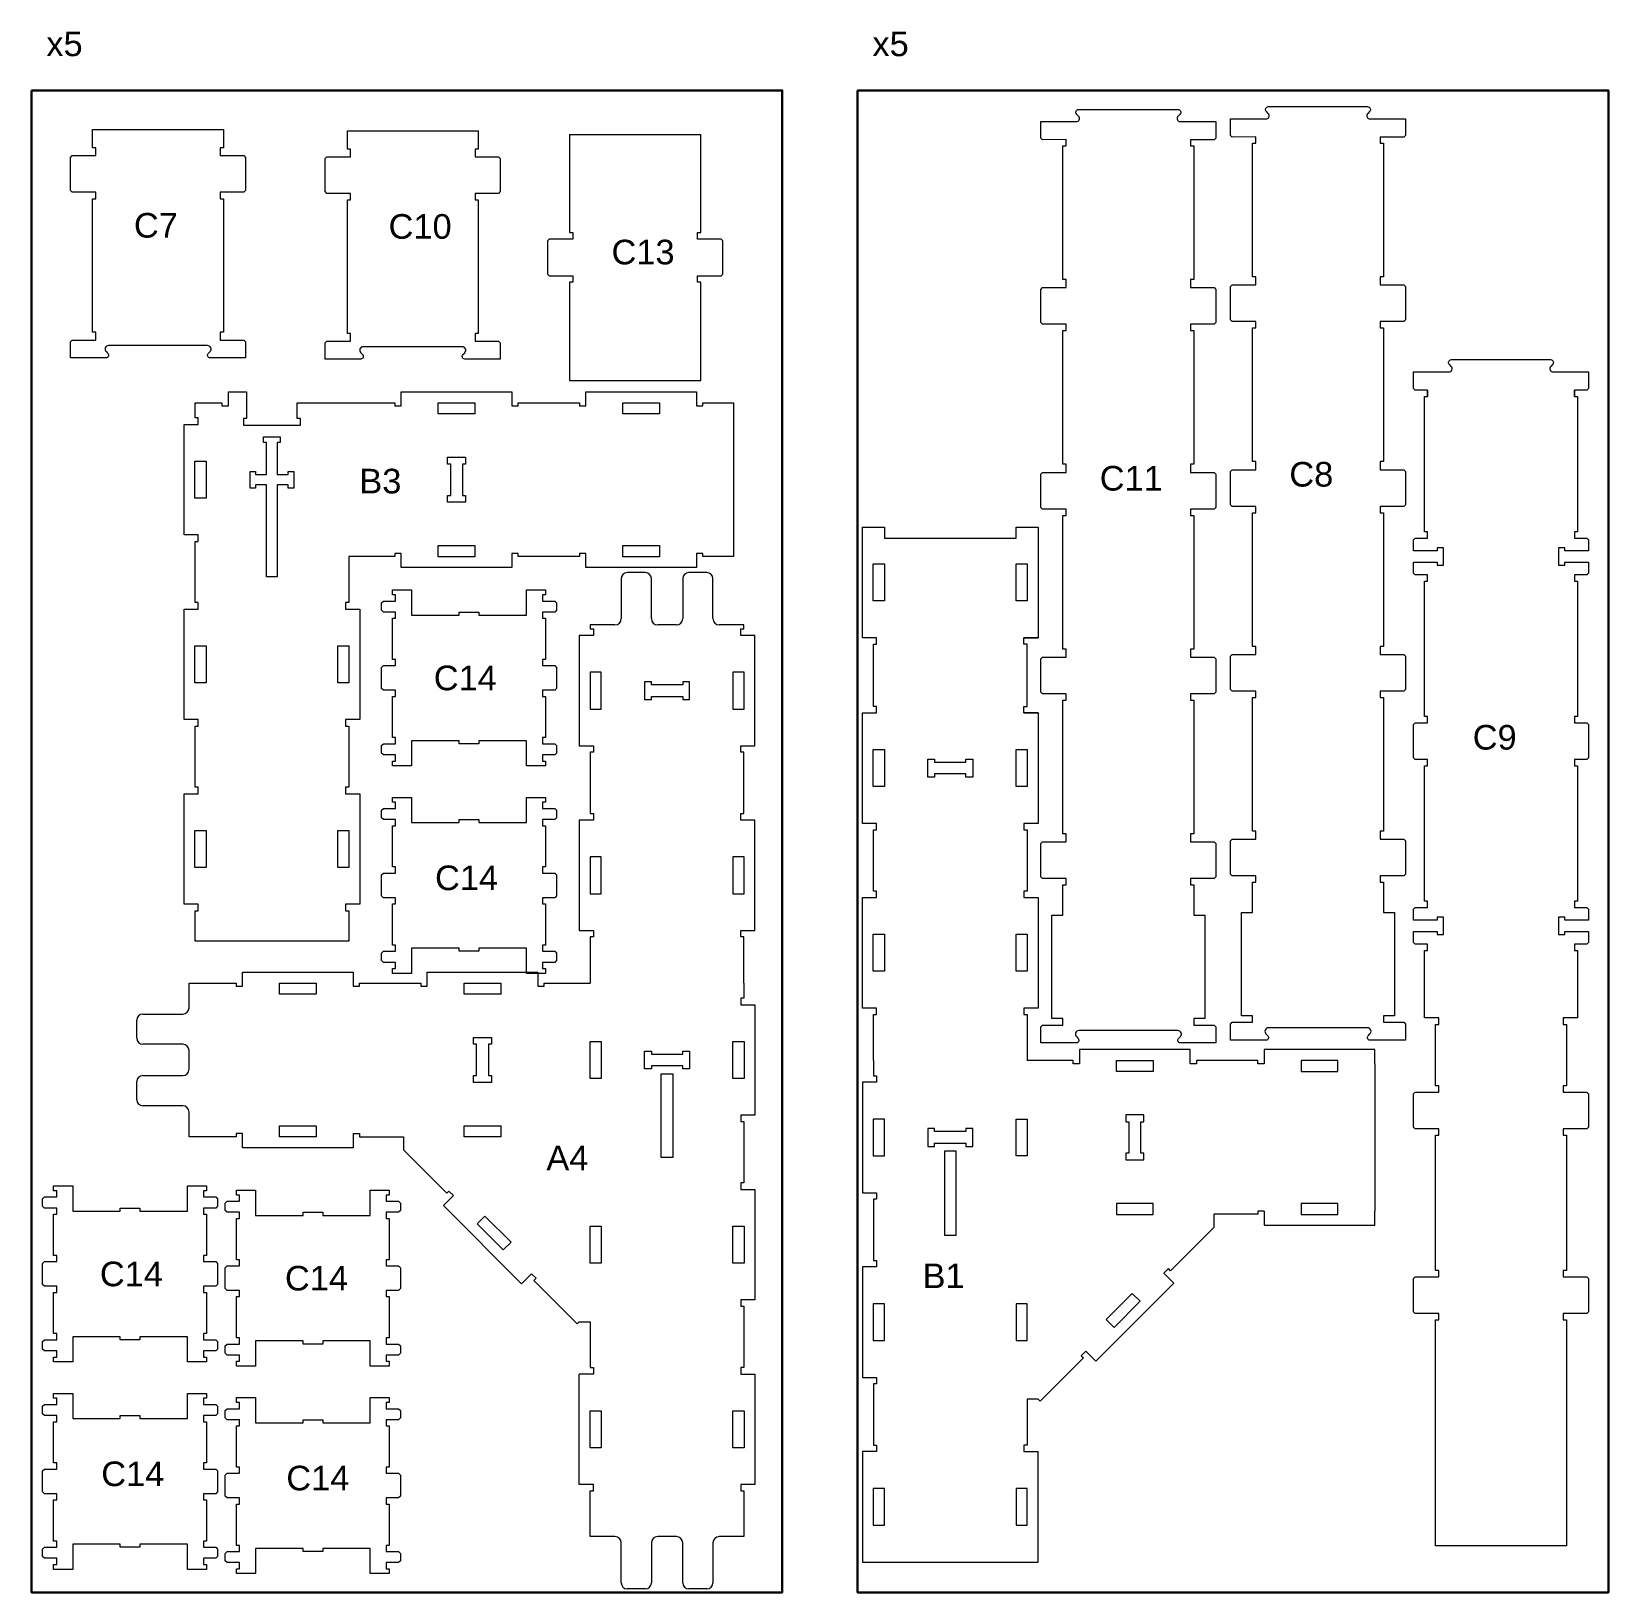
# Model space of a CAD drawing. Header units: millimetres. Extents: x 47343 to 66013, y -73719 to -63321.
# Drawn here: x 58082 to 60644, y -65857 to -63321 of the extents above; entities that cross this region are included whole.
import ezdxf

# ---------------------------------------------------------------- set-up
doc = ezdxf.new("R2010")
doc.units = ezdxf.units.MM
doc.header["$MEASUREMENT"] = 0
doc.layers.add('PLY BOARDS', color=1, linetype='CONTINUOUS', lineweight=30)
doc.layers.add('SHEETS', color=7, linetype='CONTINUOUS', lineweight=5)

msp = doc.modelspace()

# ---------------------------------------------------------------- linework, layer by layer
at = {"layer": 'PLY BOARDS'}
for points in [[(58081.7, -63417.1), (59301.7, -63417.1), (59301.7, -65857.1), (58081.7, -65857.1)], [(59424.1, -63417.1), (60644.1, -63417.1), (60644.1, -65857.1), (59424.1, -65857.1)]]:
    msp.add_lwpolyline(points, close=True, dxfattribs=at)
at = {"layer": 'SHEETS'}
for p, q in [((58181, -63480.8), (58393.5, -63480.8)), ((58594.9, -63482.6), (58807.4, -63482.6)), ((58956.1, -63488.6), (58956.1, -63648.1)), ((58956.1, -63488.6), (59169.1, -63488.6)), ((59169.1, -63648.1), (59169.1, -63488.6)), ((60070.9, -63492.4), (60032.7, -63492.9)), ((59762.7, -63496.8), (59724.6, -63497.3)), ((58956.1, -63648.1), (58961.1, -63648.1)), ((58961.1, -63648.1), (58961.1, -63658.6)), ((59164.1, -63658.6), (59164.1, -63648.1)), ((59164.1, -63648.1), (59169.1, -63648.1)), ((58923, -63658.6), (58920.1, -63661.5)), ((58920.1, -63661.5), (58920.1, -63715.3)), ((58961.1, -63658.6), (58923, -63658.6)), ((59202.3, -63658.6), (59164.1, -63658.6)), ((59205.1, -63661.5), (59202.3, -63658.6)), ((59205.1, -63715.3), (59205.1, -63661.5)), ((58920.1, -63715.3), (58923, -63718.1)), ((58923, -63718.1), (58961.1, -63718.1)), ((58961.1, -63718.1), (58961.1, -63728.6)), ((59164.1, -63728.6), (59164.1, -63718.1)), ((59164.1, -63718.1), (59202.3, -63718.1)), ((59202.3, -63718.1), (59205.1, -63715.3)), ((58961.1, -63728.6), (58956.1, -63728.6)), ((58956.1, -63728.6), (58956.1, -63888.1)), ((59169.1, -63728.6), (59164.1, -63728.6)), ((59169.1, -63888.1), (59169.1, -63728.6)), ((58956.1, -63888.1), (59169.1, -63888.1)), ((59040, -64210.1), (59040, -64275.1)), ((59079.2, -64200.3), (59049.7, -64200.3)), ((59089, -64275.1), (59089, -64210.1)), ((59140, -64210.1), (59140, -64275.1)), ((59179.2, -64200.3), (59149.7, -64200.3)), ((59189, -64275.1), (59189, -64210.1)), ((59029.7, -64285.3), (58989.7, -64285.3)), ((58989.7, -64285.3), (58989.7, -64291.8)), ((59129.7, -64285.3), (59099.2, -64285.3)), ((59239.2, -64285.3), (59199.2, -64285.3)), ((59239.2, -64291.8), (59239.2, -64285.3)), ((58994.7, -64302.3), (58971.7, -64302.3)), ((58971.7, -64302.3), (58971.7, -64481.8)), ((58989.7, -64291.8), (58994.7, -64291.8)), ((58994.7, -64291.8), (58994.7, -64302.3)), ((59234.2, -64302.3), (59234.2, -64291.8)), ((59234.2, -64291.8), (59239.2, -64291.8)), ((59257.2, -64302.3), (59234.2, -64302.3)), ((59257.2, -64481.8), (59257.2, -64302.3)), ((58989.5, -64362.1), (58989.5, -64422.1)), ((59007.5, -64362.1), (58989.5, -64362.1)), ((59007.5, -64422.1), (59007.5, -64362.1)), ((59221.5, -64362.1), (59221.5, -64422.1)), ((59239.5, -64362.1), (59221.5, -64362.1)), ((59239.5, -64422.1), (59239.5, -64362.1)), ((59078, -64377.6), (59078, -64406.6)), ((59089, -64377.6), (59078, -64377.6)), ((59089, -64382.6), (59089, -64377.6)), ((59140, -64382.6), (59089, -64382.6)), ((59151, -64377.6), (59140, -64377.6)), ((59140, -64377.6), (59140, -64382.6)), ((59151, -64406.6), (59151, -64377.6)), ((59078, -64406.6), (59089, -64406.6)), ((59089, -64406.6), (59089, -64401.6)), ((59089, -64401.6), (59140, -64401.6)), ((59140, -64401.6), (59140, -64406.6)), ((59140, -64406.6), (59151, -64406.6)), ((58989.5, -64422.1), (59007.5, -64422.1)), ((59221.5, -64422.1), (59239.5, -64422.1)), ((58971.7, -64481.8), (58994.7, -64481.8)), ((58971.7, -64481.8), (58994.7, -64481.8)), ((58971.7, -64481.8), (58994.7, -64481.8)), ((58994.7, -64492.3), (58989.7, -64492.3)), ((58989.7, -64492.3), (58989.7, -64591.8)), ((58994.7, -64481.8), (58994.7, -64492.3)), ((59234.2, -64492.3), (59234.2, -64481.8)), ((59234.2, -64481.8), (59257.2, -64481.8)), ((59234.2, -64481.8), (59257.2, -64481.8)), ((59234.2, -64481.8), (59257.2, -64481.8)), ((59239.2, -64492.3), (59234.2, -64492.3)), ((59239.2, -64591.8), (59239.2, -64492.3)), ((58989.7, -64591.8), (58994.7, -64591.8)), ((58994.7, -64591.8), (58994.7, -64602.3)), ((59234.2, -64602.3), (59234.2, -64591.8)), ((59234.2, -64591.8), (59239.2, -64591.8)), ((58994.7, -64602.3), (58971.7, -64602.3)), ((58971.7, -64602.3), (58971.7, -64781.8)), ((59257.2, -64602.3), (59234.2, -64602.3)), ((59257.2, -64781.8), (59257.2, -64602.3)), ((58989.5, -64662.1), (58989.5, -64722.1)), ((59007.5, -64662.1), (58989.5, -64662.1)), ((59007.5, -64722.1), (59007.5, -64662.1)), ((59221.5, -64662.1), (59221.5, -64722.1)), ((59239.5, -64662.1), (59221.5, -64662.1)), ((59239.5, -64722.1), (59239.5, -64662.1)), ((58989.5, -64722.1), (59007.5, -64722.1)), ((59221.5, -64722.1), (59239.5, -64722.1)), ((58971.7, -64781.8), (58994.7, -64781.8)), ((58994.7, -64792.3), (58989.7, -64792.3)), ((58989.7, -64792.3), (58989.7, -64867.3)), ((58994.7, -64781.8), (58994.7, -64792.3)), ((59234.2, -64792.3), (59234.2, -64781.8)), ((59234.2, -64781.8), (59257.2, -64781.8)), ((59239.2, -64792.3), (59234.2, -64792.3)), ((59239.2, -64867.3), (59239.2, -64792.3)), ((58424.7, -64872.3), (58424.7, -64849.3)), ((58424.7, -64849.3), (58604.2, -64849.3)), ((58604.2, -64849.3), (58604.2, -64872.3)), ((58724.7, -64872.3), (58724.7, -64849.3)), ((58724.7, -64849.3), (58904.2, -64849.3)), ((58904.2, -64849.3), (58904.2, -64872.3)), ((58337.7, -64907.3), (58337.7, -64867.3)), ((58337.7, -64867.3), (58414.2, -64867.3)), ((58414.2, -64867.3), (58414.2, -64872.3)), ((58414.2, -64872.3), (58424.7, -64872.3)), ((58484.5, -64885.1), (58484.5, -64867.1)), ((58484.5, -64867.1), (58544.5, -64867.1)), ((58544.5, -64867.1), (58544.5, -64885.1)), ((58604.2, -64872.3), (58614.7, -64872.3)), ((58614.7, -64872.3), (58614.7, -64867.3)), ((58614.7, -64867.3), (58714.2, -64867.3)), ((58714.2, -64867.3), (58714.2, -64872.3)), ((58714.2, -64872.3), (58724.7, -64872.3)), ((58784.5, -64885.1), (58784.5, -64867.1)), ((58784.5, -64867.1), (58844.5, -64867.1)), ((58844.5, -64867.1), (58844.5, -64885.1)), ((58904.2, -64872.3), (58914.7, -64872.3)), ((58914.7, -64872.3), (58914.7, -64867.3)), ((58914.7, -64867.3), (58989.7, -64867.3)), ((59239.2, -64867.3), (59239.2, -64891.8)), ((58544.5, -64885.1), (58484.5, -64885.1)), ((58844.5, -64885.1), (58784.5, -64885.1)), ((59239.2, -64891.8), (59234.2, -64891.8)), ((59234.2, -64891.8), (59234.2, -64902.3)), ((59234.2, -64902.3), (59257.2, -64902.3)), ((59257.2, -64902.3), (59257.2, -65081.8)), ((58252.7, -64956.8), (58252.7, -64927.3)), ((58262.5, -64917.6), (58327.5, -64917.6)), ((58327.5, -64966.6), (58262.5, -64966.6)), ((58337.7, -65007.3), (58337.7, -64976.8)), ((58800, -64966.6), (58800, -64955.6)), ((58800, -64955.6), (58829, -64955.6)), ((58805, -64966.6), (58800, -64966.6)), ((58805, -65017.6), (58805, -64966.6)), ((58829, -64966.6), (58824, -64966.6)), ((58824, -64966.6), (58824, -65017.6)), ((58829, -64955.6), (58829, -64966.6)), ((58989.5, -65022.1), (58989.5, -64962.1)), ((58989.5, -64962.1), (59007.5, -64962.1)), ((59007.5, -64962.1), (59007.5, -65022.1)), ((59078, -65006.6), (59078, -64977.6)), ((59078, -64977.6), (59089, -64977.6)), ((59089, -64977.6), (59089, -64982.6)), ((59140, -64982.6), (59140, -64977.6)), ((59140, -64977.6), (59151, -64977.6)), ((59151, -64977.6), (59151, -65006.6)), ((59221.5, -65022.1), (59221.5, -64962.1)), ((59221.5, -64962.1), (59239.5, -64962.1)), ((59239.5, -64962.1), (59239.5, -65022.1)), ((59089, -65006.6), (59078, -65006.6)), ((59089, -64982.6), (59140, -64982.6)), ((59140, -65001.6), (59089, -65001.6)), ((59089, -65001.6), (59089, -65006.6)), ((59140, -65006.6), (59140, -65001.6)), ((59151, -65006.6), (59140, -65006.6)), ((60264.2, -64998.2), (60264.2, -65237.7)), ((58252.7, -65056.8), (58252.7, -65027.3)), ((58262.5, -65017.6), (58327.5, -65017.6)), ((58800, -65028.6), (58800, -65017.6)), ((58800, -65017.6), (58805, -65017.6)), ((58829, -65028.6), (58800, -65028.6)), ((58824, -65017.6), (58829, -65017.6)), ((58829, -65017.6), (58829, -65028.6)), ((59007.5, -65022.1), (58989.5, -65022.1)), ((59105, -65150.6), (59105, -65014.6)), ((59105, -65014.6), (59124, -65014.6)), ((59124, -65014.6), (59124, -65150.6)), ((59239.5, -65022.1), (59221.5, -65022.1)), ((58327.5, -65066.6), (58262.5, -65066.6)), ((58337.7, -65116.8), (58337.7, -65076.8)), ((59257.2, -65081.8), (59234.2, -65081.8)), ((59234.2, -65081.8), (59234.2, -65092.3)), ((58484.5, -65117.1), (58484.5, -65099.1)), ((58484.5, -65099.1), (58544.5, -65099.1)), ((58544.5, -65099.1), (58544.5, -65117.1)), ((58784.5, -65117.1), (58784.5, -65099.1)), ((58784.5, -65099.1), (58844.5, -65099.1)), ((58844.5, -65099.1), (58844.5, -65117.1)), ((59234.2, -65092.3), (59239.2, -65092.3)), ((59239.2, -65092.3), (59239.2, -65191.8)), ((58414.2, -65116.8), (58337.7, -65116.8)), ((58424.7, -65111.8), (58414.2, -65111.8)), ((58414.2, -65111.8), (58414.2, -65116.8)), ((58424.7, -65134.8), (58424.7, -65111.8)), ((58544.5, -65117.1), (58484.5, -65117.1)), ((58604.2, -65111.8), (58614.7, -65111.8)), ((58604.2, -65111.8), (58604.2, -65134.8)), ((58614.7, -65111.8), (58614.7, -65116.8)), ((58614.7, -65116.8), (58686, -65116.8)), ((58686, -65116.8), (58686, -65138.1)), ((58844.5, -65117.1), (58784.5, -65117.1)), ((58604.2, -65134.8), (58424.7, -65134.8)), ((58686, -65138.1), (58756.3, -65208.5)), ((58686, -65138.1), (58756.3, -65208.5)), ((59124, -65150.6), (59105, -65150.6)), ((58756.3, -65208.5), (58759.9, -65205)), ((58756.3, -65208.5), (58759.9, -65205)), ((58759.9, -65205), (58767.3, -65212.4)), ((58759.9, -65205), (58767.3, -65212.4)), ((59239.2, -65191.8), (59234.2, -65191.8)), ((59234.2, -65191.8), (59234.2, -65202.3)), ((59234.2, -65202.3), (59257.2, -65202.3)), ((59257.2, -65202.3), (59257.2, -65381.8)), ((58767.3, -65212.4), (58751, -65228.6)), ((58767.3, -65212.4), (58751, -65228.6)), ((58751, -65228.6), (58877.9, -65355.6)), ((58751, -65228.6), (58877.9, -65355.6)), ((58805.8, -65258.3), (58818.5, -65245.6)), ((58848.2, -65300.8), (58805.8, -65258.3)), ((58818.5, -65245.6), (58861, -65288)), ((58989.5, -65322.1), (58989.5, -65262.1)), ((58989.5, -65262.1), (59007.5, -65262.1)), ((59007.5, -65262.1), (59007.5, -65322.1)), ((59221.5, -65322.1), (59221.5, -65262.1)), ((59221.5, -65262.1), (59239.5, -65262.1)), ((59239.5, -65262.1), (59239.5, -65322.1)), ((60003, -65242.7), (60003, -65264)), ((60074.3, -65242.7), (60003, -65242.7)), ((60084.8, -65237.7), (60074.3, -65237.7)), ((60074.3, -65237.7), (60074.3, -65242.7)), ((60084.8, -65237.7), (60084.8, -65260.7)), ((60084.8, -65260.7), (60264.2, -65260.7)), ((58861, -65288), (58848.2, -65300.8)), ((58877.9, -65355.6), (58894.2, -65339.3)), ((58877.9, -65355.6), (58894.2, -65339.3)), ((58894.2, -65339.3), (58901.6, -65346.7)), ((58894.2, -65339.3), (58901.6, -65346.7)), ((59007.5, -65322.1), (58989.5, -65322.1)), ((59239.5, -65322.1), (59221.5, -65322.1)), ((58901.6, -65346.7), (58898.1, -65350.3)), ((58901.6, -65346.7), (58898.1, -65350.3)), ((58898.1, -65350.3), (58968.5, -65420.6)), ((58898.1, -65350.3), (58968.5, -65420.6)), ((59257.2, -65381.8), (59234.2, -65381.8)), ((59234.2, -65381.8), (59234.2, -65392.3)), ((59234.2, -65392.3), (59239.2, -65392.3)), ((59239.2, -65392.3), (59239.2, -65491.8)), ((58968.5, -65420.6), (58971.7, -65417.3)), ((58971.7, -65417.3), (58989.7, -65417.3)), ((58989.7, -65417.3), (58989.7, -65491.8)), ((58989.7, -65491.8), (58994.7, -65491.8)), ((58994.7, -65491.8), (58994.7, -65502.3)), ((59239.2, -65491.8), (59234.2, -65491.8)), ((59234.2, -65491.8), (59234.2, -65502.3)), ((58971.7, -65681.8), (58971.7, -65502.3)), ((58994.7, -65502.3), (58971.7, -65502.3)), ((59234.2, -65502.3), (59257.2, -65502.3)), ((59234.2, -65502.3), (59257.2, -65502.3)), ((59234.2, -65502.3), (59257.2, -65502.3)), ((59257.2, -65502.3), (59257.2, -65681.8)), ((59699.3, -65543.2), (59699.3, -65617.7)), ((59717.3, -65543.2), (59699.3, -65543.2)), ((58989.5, -65622.1), (58989.5, -65562.1)), ((58989.5, -65562.1), (59007.5, -65562.1)), ((58989.5, -65622.1), (58989.5, -65562.1)), ((58989.5, -65562.1), (59007.5, -65562.1)), ((59007.5, -65562.1), (59007.5, -65622.1)), ((59007.5, -65562.1), (59007.5, -65622.1)), ((59221.5, -65622.1), (59221.5, -65562.1)), ((59221.5, -65562.1), (59239.5, -65562.1)), ((59221.5, -65622.1), (59221.5, -65562.1)), ((59221.5, -65562.1), (59239.5, -65562.1)), ((59239.5, -65562.1), (59239.5, -65622.1)), ((59239.5, -65562.1), (59239.5, -65622.1)), ((59699.3, -65617.7), (59694.3, -65617.7)), ((59694.3, -65617.7), (59694.3, -65628.2)), ((59007.5, -65622.1), (58989.5, -65622.1)), ((59007.5, -65622.1), (58989.5, -65622.1)), ((59239.5, -65622.1), (59221.5, -65622.1)), ((59239.5, -65622.1), (59221.5, -65622.1)), ((59694.3, -65628.2), (59717.3, -65628.2)), ((58994.7, -65681.8), (58971.7, -65681.8)), ((58989.7, -65766.3), (58989.7, -65692.3)), ((58989.7, -65692.3), (58994.7, -65692.3)), ((58994.7, -65692.3), (58994.7, -65681.8)), ((59257.2, -65681.8), (59234.2, -65681.8)), ((59234.2, -65681.8), (59234.2, -65692.3)), ((59234.2, -65692.3), (59239.2, -65692.3)), ((59239.2, -65692.3), (59239.2, -65766.3)), ((59029.7, -65766.3), (58989.7, -65766.3)), ((59129.7, -65766.3), (59099.2, -65766.3)), ((59239.2, -65766.3), (59199.2, -65766.3)), ((59040, -65841.6), (59040, -65776.6)), ((59089, -65776.6), (59089, -65841.6)), ((59140, -65841.6), (59140, -65776.6)), ((59189, -65776.6), (59189, -65841.6)), ((59454.8, -65807.7), (59694.3, -65807.7)), ((59079.2, -65851.3), (59049.7, -65851.3)), ((59179.2, -65851.3), (59149.7, -65851.3))]:
    msp.add_line(p, q, dxfattribs=at)
for points in [[(60032.7, -63492.9), (60029.9, -63490.1), (60029.9, -63463.4), (60087.5, -63463.4, 0.668179), (60091.3, -63454.5), (60088.3, -63451.5, -0.668179), (60091.7, -63443.4), (60252.5, -63443.4, -0.668179), (60255.9, -63451.5), (60253, -63454.5, 0.668179), (60256.7, -63463.4), (60314.4, -63463.4), (60314.4, -63490.1), (60311.5, -63492.9), (60273.4, -63492.9)], [(59724.6, -63497.3), (59721.7, -63494.5), (59721.7, -63467.8), (59779.4, -63467.8, 0.668179), (59783.1, -63458.9), (59780.2, -63455.9, -0.668179), (59783.5, -63447.8), (59944.4, -63447.8, -0.668179), (59947.8, -63455.9), (59944.8, -63458.9, 0.668179), (59948.5, -63467.8), (60006.2, -63467.8), (60006.2, -63494.5), (60003.4, -63497.3), (59965.2, -63497.3)], [(58388.5, -63822.5), (58426.7, -63822.5), (58429.5, -63825.4), (58429.5, -63851.5), (58371.9, -63851.5, -0.668179), (58368.9, -63844.3), (58371.8, -63841.3, 0.668179), (58367.7, -63831.5), (58206.9, -63831.5, 0.668179), (58202.8, -63841.3), (58205.7, -63844.3, -0.668179), (58202.7, -63851.5), (58145, -63851.5), (58145, -63825.4), (58147.9, -63822.5), (58186, -63822.5)], [(58802.4, -63824.4), (58840.6, -63824.4), (58843.4, -63827.2), (58843.4, -63853.4), (58785.7, -63853.4, -0.668179), (58782.7, -63846.1), (58785.6, -63843.2, 0.668179), (58781.6, -63833.4), (58620.7, -63833.4, 0.668179), (58616.7, -63843.2), (58619.6, -63846.1, -0.668179), (58616.6, -63853.4), (58558.9, -63853.4), (58558.9, -63827.2), (58561.8, -63824.4), (58599.9, -63824.4)], [(59965.2, -64637.3), (59965.2, -64637.8), (60003.4, -64637.8), (60006.2, -64640.7), (60006.2, -64694.5), (60003.4, -64697.3), (59965.2, -64697.3), (59965.2, -64707.8), (59970.2, -64707.8), (59970.2, -64756.8), (59988.2, -64756.8), (59988.2, -64924.8), (59970.2, -64924.8), (59970.2, -64935.3), (60003.4, -64935.3), (60006.2, -64938.2), (60006.2, -64964.3), (59948.5, -64964.3, -0.668179), (59945.5, -64957.1), (59948.5, -64954.1, 0.668179), (59944.4, -64944.3), (59783.5, -64944.3, 0.668179), (59779.5, -64954.1), (59782.4, -64957.1, -0.668179), (59779.4, -64964.3), (59721.7, -64964.3), (59721.7, -64938.2), (59724.6, -64935.3), (59757.7, -64935.3), (59757.7, -64924.8), (59739.7, -64924.8), (59739.7, -64756.8), (59757.7, -64756.8), (59757.7, -64707.8), (59762.7, -64707.8), (59762.7, -64697.3), (59724.6, -64697.3), (59721.7, -64694.5), (59721.7, -64640.7), (59724.6, -64637.8), (59762.7, -64637.8), (59762.7, -64637.3)], [(60273.4, -64632.9), (60273.4, -64633.4), (60311.5, -64633.4), (60314.4, -64636.3), (60314.4, -64690.1), (60311.5, -64692.9), (60273.4, -64692.9), (60273.4, -64703.4), (60278.4, -64703.4), (60278.4, -64752.4), (60296.4, -64752.4), (60296.4, -64920.4), (60278.4, -64920.4), (60278.4, -64930.9), (60311.5, -64930.9), (60314.4, -64933.8), (60314.4, -64959.9), (60256.7, -64959.9, -0.668179), (60253.7, -64952.7), (60256.6, -64949.7, 0.668179), (60252.5, -64939.9), (60091.7, -64939.9, 0.668179), (60087.6, -64949.7), (60090.6, -64952.7, -0.668179), (60087.5, -64959.9), (60029.9, -64959.9), (60029.9, -64933.8), (60032.7, -64930.9), (60065.9, -64930.9), (60065.9, -64920.4), (60047.9, -64920.4), (60047.9, -64752.4), (60065.9, -64752.4), (60065.9, -64703.4), (60070.9, -64703.4), (60070.9, -64692.9), (60032.7, -64692.9), (60029.9, -64690.1), (60029.9, -64636.3), (60032.7, -64633.4), (60070.9, -64633.4), (60070.9, -64632.9)]]:
    msp.add_lwpolyline(points, format="xyb", dxfattribs=at)
for points in [[(58186, -63523), (58186, -63510.5), (58181, -63510.5), (58181, -63480.8)], [(58393.5, -63480.8), (58393.5, -63510.5), (58388.5, -63510.5), (58388.5, -63523)], [(58599.9, -63524.9), (58599.9, -63512.3), (58594.9, -63512.3), (58594.9, -63482.6)], [(58807.4, -63482.6), (58807.4, -63512.3), (58802.4, -63512.3), (58802.4, -63524.9)], [(60070.9, -63732.4), (60070.9, -63719.9), (60065.9, -63719.9), (60065.9, -63502.9), (60070.9, -63502.9), (60070.9, -63492.4)], [(60273.4, -63492.4), (60273.4, -63502.9), (60278.4, -63502.9), (60278.4, -63719.9), (60273.4, -63719.9), (60273.4, -63732.4)], [(59762.7, -63736.8), (59762.7, -63724.3), (59757.7, -63724.3), (59757.7, -63507.3), (59762.7, -63507.3), (59762.7, -63496.8)], [(59965.2, -63496.8), (59965.2, -63507.3), (59970.2, -63507.3), (59970.2, -63724.3), (59965.2, -63724.3), (59965.2, -63736.8)], [(58186, -63582.5), (58147.9, -63582.5), (58145, -63579.7), (58145, -63525.9), (58147.9, -63523), (58186, -63523)], [(58388.5, -63523), (58426.7, -63523), (58429.5, -63525.9), (58429.5, -63579.7), (58426.7, -63582.5), (58388.5, -63582.5)], [(58599.9, -63584.4), (58561.8, -63584.4), (58558.9, -63581.5), (58558.9, -63527.7), (58561.8, -63524.9), (58599.9, -63524.9)], [(58802.4, -63524.9), (58840.6, -63524.9), (58843.4, -63527.7), (58843.4, -63581.5), (58840.6, -63584.4), (58802.4, -63584.4)], [(58186, -63822.5), (58186, -63810), (58181, -63810), (58181, -63593), (58186, -63593), (58186, -63582.5)], [(58388.5, -63582.5), (58388.5, -63593), (58393.5, -63593), (58393.5, -63810), (58388.5, -63810), (58388.5, -63822.5)], [(58599.9, -63824.4), (58599.9, -63811.8), (58594.9, -63811.8), (58594.9, -63594.9), (58599.9, -63594.9), (58599.9, -63584.4)], [(58802.4, -63584.4), (58802.4, -63594.9), (58807.4, -63594.9), (58807.4, -63811.8), (58802.4, -63811.8), (58802.4, -63824.4)], [(59762.7, -63796.8), (59724.6, -63796.8), (59721.7, -63794), (59721.7, -63740.2), (59724.6, -63737.3), (59762.7, -63737.3), (59762.7, -63736.8)], [(59965.2, -63736.8), (59965.2, -63737.3), (60003.4, -63737.3), (60006.2, -63740.2), (60006.2, -63794), (60003.4, -63796.8), (59965.2, -63796.8)], [(60070.9, -63792.4), (60032.7, -63792.4), (60029.9, -63789.6), (60029.9, -63735.8), (60032.7, -63732.9), (60070.9, -63732.9), (60070.9, -63732.4)], [(60273.4, -63732.4), (60273.4, -63732.9), (60311.5, -63732.9), (60314.4, -63735.8), (60314.4, -63789.6), (60311.5, -63792.4), (60273.4, -63792.4)], [(59762.7, -64037.8), (59762.7, -64024.3), (59757.7, -64024.3), (59757.7, -63807.3), (59762.7, -63807.3), (59762.7, -63796.8)], [(59965.2, -63796.8), (59965.2, -63807.3), (59970.2, -63807.3), (59970.2, -64024.3), (59965.2, -64024.3), (59965.2, -64037.8)], [(60070.9, -64033.4), (60070.9, -64019.9), (60065.9, -64019.9), (60065.9, -63802.9), (60070.9, -63802.9), (60070.9, -63792.4)], [(60273.4, -63792.4), (60273.4, -63802.9), (60278.4, -63802.9), (60278.4, -64019.9), (60273.4, -64019.9), (60273.4, -64033.4)], [(59762.7, -64097.3), (59724.6, -64097.3), (59721.7, -64094.5), (59721.7, -64040.7), (59724.6, -64037.8), (59762.7, -64037.8)], [(59965.2, -64037.8), (60003.4, -64037.8), (60006.2, -64040.7), (60006.2, -64094.5), (60003.4, -64097.3), (59965.2, -64097.3)], [(60070.9, -64092.9), (60032.7, -64092.9), (60029.9, -64090.1), (60029.9, -64036.3), (60032.7, -64033.4), (60070.9, -64033.4)], [(60273.4, -64033.4), (60311.5, -64033.4), (60314.4, -64036.3), (60314.4, -64090.1), (60311.5, -64092.9), (60273.4, -64092.9)], [(59762.7, -64337.3), (59762.7, -64324.8), (59757.7, -64324.8), (59757.7, -64107.8), (59762.7, -64107.8), (59762.7, -64097.3)], [(59965.2, -64097.3), (59965.2, -64107.8), (59970.2, -64107.8), (59970.2, -64324.8), (59965.2, -64324.8), (59965.2, -64337.3)], [(60070.9, -64332.9), (60070.9, -64320.4), (60065.9, -64320.4), (60065.9, -64103.4), (60070.9, -64103.4), (60070.9, -64092.9)], [(60273.4, -64092.9), (60273.4, -64103.4), (60278.4, -64103.4), (60278.4, -64320.4), (60273.4, -64320.4), (60273.4, -64332.9)], [(59454.8, -64306.1), (59431.8, -64306.1), (59431.8, -64126.6)], [(59431.8, -64126.6), (59467.5, -64126.6), (59467.5, -64144.6)], [(59681.5, -64144.6), (59681.5, -64126.6), (59717.3, -64126.6), (59717.3, -64306.1), (59694.3, -64306.1)], [(59467.5, -64144.6), (59681.5, -64144.6)], [(59431.8, -64428.2), (59454.8, -64428.2), (59454.8, -64417.7), (59449.8, -64417.7), (59449.8, -64316.6), (59454.8, -64316.6), (59454.8, -64306.1), (59431.8, -64306.1)], [(59717.3, -64428.2), (59694.3, -64428.2), (59694.3, -64417.7), (59699.3, -64417.7), (59699.3, -64316.6), (59694.3, -64316.6), (59694.3, -64306.1), (59717.3, -64306.1)], [(59762.7, -64397.3), (59724.6, -64397.3), (59721.7, -64394.5), (59721.7, -64340.7), (59724.6, -64337.8), (59762.7, -64337.8), (59762.7, -64337.3)], [(59965.2, -64337.3), (59965.2, -64337.8), (60003.4, -64337.8), (60006.2, -64340.7), (60006.2, -64394.5), (60003.4, -64397.3), (59965.2, -64397.3)], [(60070.9, -64392.9), (60032.7, -64392.9), (60029.9, -64390.1), (60029.9, -64336.3), (60032.7, -64333.4), (60070.9, -64333.4), (60070.9, -64332.9)], [(60273.4, -64332.9), (60273.4, -64333.4), (60311.5, -64333.4), (60314.4, -64336.3), (60314.4, -64390.1), (60311.5, -64392.9), (60273.4, -64392.9)], [(59762.7, -64637.3), (59762.7, -64624.8), (59757.7, -64624.8), (59757.7, -64407.8), (59762.7, -64407.8), (59762.7, -64397.3)], [(59965.2, -64397.3), (59965.2, -64407.8), (59970.2, -64407.8), (59970.2, -64624.8), (59965.2, -64624.8), (59965.2, -64637.3)], [(60070.9, -64632.9), (60070.9, -64620.4), (60065.9, -64620.4), (60065.9, -64403.4), (60070.9, -64403.4), (60070.9, -64392.9)], [(60273.4, -64392.9), (60273.4, -64403.4), (60278.4, -64403.4), (60278.4, -64620.4), (60273.4, -64620.4), (60273.4, -64632.9)], [(59454.8, -64607.7), (59431.8, -64607.7), (59431.8, -64428.2), (59454.8, -64428.2)], [(59694.3, -64428.2), (59717.3, -64428.2), (59717.3, -64607.7), (59694.3, -64607.7)], [(59449.8, -64993.2), (59449.8, -64918.2), (59454.8, -64918.2), (59454.8, -64907.7), (59431.8, -64907.7), (59431.8, -64728.2), (59454.8, -64728.2), (59454.8, -64717.7), (59449.8, -64717.7), (59449.8, -64618.2), (59454.8, -64618.2), (59454.8, -64607.7), (59431.8, -64607.7)], [(59717.3, -64607.7), (59694.3, -64607.7), (59694.3, -64618.2), (59699.3, -64618.2), (59699.3, -64717.7), (59694.3, -64717.7), (59694.3, -64728.2), (59717.3, -64728.2), (59717.3, -64907.7), (59694.3, -64907.7), (59694.3, -64918.2), (59699.3, -64918.2), (59699.3, -64993.2)], [(60264.2, -64998.2), (60264.2, -64975.2), (60084.8, -64975.2), (60084.8, -64998.2), (60074.3, -64998.2), (60074.3, -64993.2), (59974.8, -64993.2), (59974.8, -64998.2), (59964.3, -64998.2), (59964.3, -64975.2), (59784.8, -64975.2), (59784.8, -64998.2), (59774.3, -64998.2), (59774.3, -64993.2), (59699.3, -64993.2)], [(59449.8, -64993.2), (59449.8, -65017.7), (59454.8, -65017.7), (59454.8, -65028.2), (59431.8, -65028.2), (59431.8, -65207.7), (59454.8, -65207.7), (59454.8, -65218.2), (59449.8, -65218.2), (59449.8, -65317.7), (59454.8, -65317.7), (59454.8, -65328.2), (59431.8, -65328.2), (59431.8, -65507.7), (59454.8, -65507.7), (59454.8, -65518.2), (59449.8, -65518.2), (59449.8, -65617.7), (59454.8, -65617.7), (59454.8, -65628.2), (59431.8, -65628.2)], [(60084.8, -65260.7), (60264.2, -65260.7), (60264.2, -65237.7)], [(60003, -65264), (59932.7, -65334.4), (59929.1, -65330.8), (59921.7, -65338.2), (59938, -65354.5), (59811.1, -65481.4), (59794.8, -65465.2), (59787.4, -65472.6), (59790.9, -65476.1), (59720.5, -65546.5), (59717.3, -65543.2)], [(59717.3, -65543.2), (59717.3, -65543.2)], [(59454.8, -65628.2), (59431.8, -65628.2)], [(59454.8, -65628.2), (59431.8, -65628.2), (59431.8, -65807.7), (59454.8, -65807.7)], [(59694.3, -65807.7), (59717.3, -65807.7), (59717.3, -65628.2)]]:
    msp.add_lwpolyline(points, dxfattribs=at)
msp.add_lwpolyline([(60588.7, -63914.4), (60588.7, -63914.4), (60588.7, -63903.9), (60588.7, -63903.9), (60588.7, -63914.4), (60593.7, -63914.4), (60593.7, -64133.9), (60588.7, -64133.9), (60588.7, -64144.4), (60608.8, -64144.4), (60611.7, -64147.3), (60611.7, -64164.9), (60573.2, -64164.9), (60573.2, -64159.9), (60562.7, -64159.9), (60562.7, -64188.4), (60573.2, -64188.4), (60573.2, -64183.4), (60611.7, -64183.4), (60611.7, -64201.1), (60608.8, -64203.9), (60588.7, -64203.9), (60588.7, -64214.4), (60593.7, -64214.4), (60593.7, -64433.9), (60588.7, -64433.9), (60588.7, -64444.4), (60608.8, -64444.4), (60611.7, -64447.3), (60611.7, -64501.1), (60608.8, -64503.9), (60588.7, -64503.9), (60588.7, -64514.4), (60593.7, -64514.4), (60593.7, -64733.9), (60588.7, -64733.9), (60588.7, -64744.4), (60608.8, -64744.4), (60611.7, -64747.3), (60611.7, -64764.9), (60573.2, -64764.9), (60573.2, -64759.9), (60562.7, -64759.9), (60562.7, -64788.4), (60573.2, -64788.4), (60573.2, -64783.4), (60611.7, -64783.4), (60611.7, -64801.1), (60608.8, -64803.9), (60588.7, -64803.9), (60588.7, -64814.4), (60593.7, -64814.4), (60593.7, -64923.9), (60570.7, -64923.9), (60570.7, -64934.4), (60575.7, -64934.4), (60575.7, -65033.9), (60570.7, -65033.9), (60570.7, -65044.4), (60608.8, -65044.4), (60611.7, -65047.3), (60611.7, -65101.1), (60608.8, -65103.9), (60570.7, -65103.9), (60570.7, -65114.4), (60575.7, -65114.4), (60575.7, -65333.9), (60570.7, -65333.9), (60570.7, -65344.4), (60608.8, -65344.4), (60611.7, -65347.3), (60611.7, -65401.1), (60608.8, -65403.9), (60570.7, -65403.9), (60570.7, -65414.4), (60575.7, -65414.4), (60575.7, -65781.4), (60363.2, -65781.4), (60363.2, -65414.4), (60368.2, -65414.4), (60368.2, -65403.9), (60330, -65403.9), (60327.2, -65401.1), (60327.2, -65347.3), (60330, -65344.4), (60368.2, -65344.4), (60368.2, -65333.9), (60363.2, -65333.9), (60363.2, -65114.4), (60368.2, -65114.4), (60368.2, -65103.9), (60330, -65103.9), (60327.2, -65101.1), (60327.2, -65047.3), (60330, -65044.4), (60368.2, -65044.4), (60368.2, -65033.9), (60363.2, -65033.9), (60363.2, -64934.4), (60368.2, -64934.4), (60368.2, -64923.9), (60345.2, -64923.9), (60345.2, -64814.4), (60350.2, -64814.4), (60350.2, -64803.9), (60330, -64803.9), (60327.2, -64801.1), (60327.2, -64783.4), (60365.7, -64783.4), (60365.7, -64788.4), (60376.2, -64788.4), (60376.2, -64759.9), (60365.7, -64759.9), (60365.7, -64764.9), (60327.2, -64764.9), (60327.2, -64747.3), (60330, -64744.4), (60350.2, -64744.4), (60350.2, -64733.9), (60345.2, -64733.9), (60345.2, -64514.4), (60350.2, -64514.4), (60350.2, -64503.9), (60330, -64503.9), (60327.2, -64501.1), (60327.2, -64447.3), (60330, -64444.4), (60350.2, -64444.4), (60350.2, -64433.9), (60345.2, -64433.9), (60345.2, -64214.4), (60350.2, -64214.4), (60350.2, -64203.9), (60330, -64203.9), (60327.2, -64201.1), (60327.2, -64183.4), (60365.7, -64183.4), (60365.7, -64188.4), (60376.2, -64188.4), (60376.2, -64159.9), (60365.7, -64159.9), (60365.7, -64164.9), (60327.2, -64164.9), (60327.2, -64147.3), (60330, -64144.4), (60350.2, -64144.4), (60350.2, -64133.9), (60345.2, -64133.9), (60345.2, -63914.4), (60350.2, -63914.4), (60350.2, -63903.9), (60350.2, -63903.9), (60350.2, -63914.4), (60350.2, -63914.4), (60350.2, -63903.9), (60330, -63903.9), (60327.2, -63901.1), (60327.2, -63874.4), (60384.9, -63874.4, 0.668179), (60388.6, -63865.5), (60385.6, -63862.5, -0.668179), (60389, -63854.4), (60549.9, -63854.4, -0.668179), (60553.2, -63862.5), (60550.3, -63865.5, 0.668179), (60554, -63874.4), (60611.7, -63874.4), (60611.7, -63901.1), (60608.8, -63903.9), (60588.7, -63903.9)], format="xyb", close=True, dxfattribs=at)
for points in [[(58329.6, -63959.7), (58352.6, -63959.7), (58352.6, -63949.2), (58347.6, -63949.2), (58347.6, -63924.7), (58391.1, -63924.7), (58391.1, -63929.7), (58401.6, -63929.7), (58401.6, -63906.7), (58431.1, -63906.7), (58431.1, -63950.2), (58426.1, -63950.2), (58426.1, -63960.7), (58518.6, -63960.7), (58518.6, -63950.2), (58513.6, -63950.2), (58513.6, -63924.7), (58672.1, -63924.7), (58672.1, -63929.7), (58682.6, -63929.7), (58682.6, -63906.7), (58862.1, -63906.7), (58862.1, -63929.7), (58872.6, -63929.7), (58872.6, -63924.7), (58972.1, -63924.7), (58972.1, -63929.7), (58982.6, -63929.7), (58982.6, -63906.7), (59162.1, -63906.7), (59162.1, -63929.7), (59172.6, -63929.7), (59172.6, -63924.7), (59222.1, -63924.7), (59222.1, -64174.2), (59172.6, -64174.2), (59172.6, -64169.2), (59162.1, -64169.2), (59162.1, -64192.2), (58982.6, -64192.2), (58982.6, -64169.2), (58972.1, -64169.2), (58972.1, -64174.2), (58872.6, -64174.2), (58872.6, -64169.2), (58862.1, -64169.2), (58862.1, -64192.2), (58682.6, -64192.2), (58682.6, -64169.2), (58672.1, -64169.2), (58672.1, -64174.2), (58597.1, -64174.2), (58597.1, -64249.2), (58592.1, -64249.2), (58592.1, -64259.7), (58615.1, -64259.7), (58615.1, -64439.2), (58592.1, -64439.2), (58592.1, -64449.7), (58597.1, -64449.7), (58597.1, -64549.2), (58592.1, -64549.2), (58592.1, -64559.7), (58615.1, -64559.7), (58615.1, -64739.2), (58592.1, -64739.2), (58592.1, -64749.7), (58597.1, -64749.7), (58597.1, -64799.2), (58347.6, -64799.2), (58347.6, -64749.7), (58352.6, -64749.7), (58352.6, -64739.2), (58329.6, -64739.2), (58329.6, -64559.7), (58352.6, -64559.7), (58352.6, -64549.2), (58347.6, -64549.2), (58347.6, -64449.7), (58352.6, -64449.7), (58352.6, -64439.2), (58329.6, -64439.2), (58329.6, -64259.7), (58352.6, -64259.7), (58352.6, -64249.2), (58347.6, -64249.2), (58347.6, -64149.7), (58352.6, -64149.7), (58352.6, -64139.2), (58329.6, -64139.2)], [(58742.3, -63924.5), (58802.3, -63924.5), (58802.3, -63942.5), (58742.3, -63942.5)], [(59042.3, -63924.5), (59102.3, -63924.5), (59102.3, -63942.5), (59042.3, -63942.5)], [(58436.8, -64036), (58445.8, -64036), (58445.8, -64041), (58463.8, -64041), (58463.8, -63989), (58458.8, -63989), (58458.8, -63980), (58485.8, -63980), (58485.8, -63989), (58480.8, -63989), (58480.8, -64041), (58498.8, -64041), (58498.8, -64036), (58507.8, -64036), (58507.8, -64063), (58498.8, -64063), (58498.8, -64058), (58480.8, -64058), (58480.8, -64207), (58463.8, -64207), (58463.8, -64058), (58445.8, -64058), (58445.8, -64063), (58436.8, -64063)], [(58347.3, -64019.5), (58365.3, -64019.5), (58365.3, -64079.5), (58347.3, -64079.5)], [(58757.8, -64086), (58757.8, -64075), (58762.8, -64075), (58762.8, -64024), (58757.8, -64024), (58757.8, -64013), (58786.8, -64013), (58786.8, -64024), (58781.8, -64024), (58781.8, -64075), (58786.8, -64075), (58786.8, -64086)], [(58742.3, -64156.5), (58802.3, -64156.5), (58802.3, -64174.5), (58742.3, -64174.5)], [(59042.3, -64156.5), (59102.3, -64156.5), (59102.3, -64174.5), (59042.3, -64174.5)], [(59467.5, -64186.3), (59467.5, -64246.3), (59449.5, -64246.3), (59449.5, -64186.3)], [(59699.5, -64186.3), (59699.5, -64246.3), (59681.5, -64246.3), (59681.5, -64186.3)], [(58668.4, -64228.5), (58699.4, -64228.5), (58699.4, -64269.5), (58776.7, -64269.5), (58776.7, -64264.5), (58808.7, -64264.5), (58808.7, -64269.5), (58885.9, -64269.5), (58885.9, -64228.5), (58916.9, -64228.5), (58916.9, -64236.5), (58911.9, -64236.5), (58911.9, -64246.5), (58931.9, -64246.5), (58934.9, -64249.5), (58934.9, -64261.5), (58931.9, -64264.5), (58911.9, -64264.5), (58911.9, -64274.5), (58916.9, -64274.5), (58916.9, -64341.5), (58911.9, -64341.5), (58911.9, -64351.5), (58931.9, -64351.5), (58934.9, -64354.5), (58934.9, -64388.5), (58931.9, -64391.5), (58911.9, -64391.5), (58911.9, -64401.5), (58916.9, -64401.5), (58916.9, -64468.5), (58911.9, -64468.5), (58911.9, -64478.5), (58931.9, -64478.5), (58934.9, -64481.5), (58934.9, -64493.5), (58931.9, -64496.5), (58911.9, -64496.5), (58911.9, -64506.5), (58916.9, -64506.5), (58916.9, -64514.5), (58885.9, -64514.5), (58885.9, -64473.5), (58808.7, -64473.5), (58808.7, -64478.5), (58776.7, -64478.5), (58776.7, -64473.5), (58699.4, -64473.5), (58699.4, -64514.5), (58668.4, -64514.5), (58668.4, -64506.5), (58673.4, -64506.5), (58673.4, -64496.5), (58653.4, -64496.5), (58650.4, -64493.5), (58650.4, -64481.5), (58653.4, -64478.5), (58673.4, -64478.5), (58673.4, -64468.5), (58668.4, -64468.5), (58668.4, -64401.5), (58673.4, -64401.5), (58673.4, -64391.5), (58653.4, -64391.5), (58650.4, -64388.5), (58650.4, -64354.5), (58653.4, -64351.5), (58673.4, -64351.5), (58673.4, -64341.5), (58668.4, -64341.5), (58668.4, -64274.5), (58673.4, -64274.5), (58673.4, -64264.5), (58653.4, -64264.5), (58650.4, -64261.5), (58650.4, -64249.5), (58653.4, -64246.5), (58673.4, -64246.5), (58673.4, -64236.5), (58668.4, -64236.5)], [(58347.3, -64319.5), (58365.3, -64319.5), (58365.3, -64379.5), (58347.3, -64379.5)], [(58579.3, -64319.5), (58597.3, -64319.5), (58597.3, -64379.5), (58579.3, -64379.5)], [(59467.5, -64488), (59467.5, -64548), (59449.5, -64548), (59449.5, -64488)], [(59699.5, -64488), (59699.5, -64548), (59681.5, -64548), (59681.5, -64488)], [(59538, -64532.5), (59538, -64503.5), (59549, -64503.5), (59549, -64508.5), (59600, -64508.5), (59600, -64503.5), (59611, -64503.5), (59611, -64532.5), (59600, -64532.5), (59600, -64527.5), (59549, -64527.5), (59549, -64532.5)], [(58668.4, -64565.5), (58699.4, -64565.5), (58699.4, -64606.5), (58776.7, -64606.5), (58776.7, -64601.5), (58808.7, -64601.5), (58808.7, -64606.5), (58885.9, -64606.5), (58885.9, -64565.5), (58916.9, -64565.5), (58916.9, -64573.5), (58911.9, -64573.5), (58911.9, -64583.5), (58931.9, -64583.5), (58934.9, -64586.5), (58934.9, -64598.5), (58931.9, -64601.5), (58911.9, -64601.5), (58911.9, -64611.5), (58916.9, -64611.5), (58916.9, -64678.5), (58911.9, -64678.5), (58911.9, -64688.5), (58931.9, -64688.5), (58934.9, -64691.5), (58934.9, -64725.5), (58931.9, -64728.5), (58911.9, -64728.5), (58911.9, -64738.5), (58916.9, -64738.5), (58916.9, -64805.5), (58911.9, -64805.5), (58911.9, -64815.5), (58931.9, -64815.5), (58934.9, -64818.5), (58934.9, -64830.5), (58931.9, -64833.5), (58911.9, -64833.5), (58911.9, -64843.5), (58916.9, -64843.5), (58916.9, -64851.5), (58885.9, -64851.5), (58885.9, -64810.5), (58808.7, -64810.5), (58808.7, -64815.5), (58776.7, -64815.5), (58776.7, -64810.5), (58699.4, -64810.5), (58699.4, -64851.5), (58668.4, -64851.5), (58668.4, -64843.5), (58673.4, -64843.5), (58673.4, -64833.5), (58653.4, -64833.5), (58650.4, -64830.5), (58650.4, -64818.5), (58653.4, -64815.5), (58673.4, -64815.5), (58673.4, -64805.5), (58668.4, -64805.5), (58668.4, -64738.5), (58673.4, -64738.5), (58673.4, -64728.5), (58653.4, -64728.5), (58650.4, -64725.5), (58650.4, -64691.5), (58653.4, -64688.5), (58673.4, -64688.5), (58673.4, -64678.5), (58668.4, -64678.5), (58668.4, -64611.5), (58673.4, -64611.5), (58673.4, -64601.5), (58653.4, -64601.5), (58650.4, -64598.5), (58650.4, -64586.5), (58653.4, -64583.5), (58673.4, -64583.5), (58673.4, -64573.5), (58668.4, -64573.5)], [(58347.3, -64619.5), (58365.3, -64619.5), (58365.3, -64679.5), (58347.3, -64679.5)], [(58579.3, -64619.5), (58597.3, -64619.5), (58597.3, -64679.5), (58579.3, -64679.5)], [(59467.5, -64788), (59467.5, -64848), (59449.5, -64848), (59449.5, -64788)], [(59699.5, -64788), (59699.5, -64848), (59681.5, -64848), (59681.5, -64788)], [(59904.5, -64993), (59904.5, -65011), (59844.5, -65011), (59844.5, -64993)], [(60204.5, -65011), (60204.5, -64993), (60144.5, -64993), (60144.5, -65011)], [(59889, -65154.5), (59889, -65143.5), (59884, -65143.5), (59884, -65092.5), (59889, -65092.5), (59889, -65081.5), (59860, -65081.5), (59860, -65092.5), (59865, -65092.5), (59865, -65143.5), (59860, -65143.5), (59860, -65154.5)], [(59467.5, -65148), (59467.5, -65088), (59449.5, -65088), (59449.5, -65148)], [(59611, -65132.5), (59611, -65103.5), (59600, -65103.5), (59600, -65108.5), (59549, -65108.5), (59549, -65103.5), (59538, -65103.5), (59538, -65132.5), (59549, -65132.5), (59549, -65127.5), (59600, -65127.5), (59600, -65132.5)], [(59681.5, -65148), (59681.5, -65088), (59699.5, -65088), (59699.5, -65148)], [(59584, -65276.5), (59584, -65140.5), (59565, -65140.5), (59565, -65276.5)], [(58117.6, -65196.7), (58148.6, -65196.7), (58148.6, -65237.7), (58225.8, -65237.7), (58225.8, -65232.7), (58257.8, -65232.7), (58257.8, -65237.7), (58335.1, -65237.7), (58335.1, -65196.7), (58366.1, -65196.7), (58366.1, -65204.7), (58361.1, -65204.7), (58361.1, -65214.7), (58381.1, -65214.7), (58384.1, -65217.7), (58384.1, -65229.7), (58381.1, -65232.7), (58361.1, -65232.7), (58361.1, -65242.7), (58366.1, -65242.7), (58366.1, -65309.7), (58361.1, -65309.7), (58361.1, -65319.7), (58381.1, -65319.7), (58384.1, -65322.7), (58384.1, -65356.7), (58381.1, -65359.7), (58361.1, -65359.7), (58361.1, -65369.7), (58366.1, -65369.7), (58366.1, -65436.7), (58361.1, -65436.7), (58361.1, -65446.7), (58381.1, -65446.7), (58384.1, -65449.7), (58384.1, -65461.7), (58381.1, -65464.7), (58361.1, -65464.7), (58361.1, -65474.7), (58366.1, -65474.7), (58366.1, -65482.7), (58335.1, -65482.7), (58335.1, -65441.7), (58257.8, -65441.7), (58257.8, -65446.7), (58225.8, -65446.7), (58225.8, -65441.7), (58148.6, -65441.7), (58148.6, -65482.7), (58117.6, -65482.7), (58117.6, -65474.7), (58122.6, -65474.7), (58122.6, -65464.7), (58102.6, -65464.7), (58099.6, -65461.7), (58099.6, -65449.7), (58102.6, -65446.7), (58122.6, -65446.7), (58122.6, -65436.7), (58117.6, -65436.7), (58117.6, -65369.7), (58122.6, -65369.7), (58122.6, -65359.7), (58102.6, -65359.7), (58099.6, -65356.7), (58099.6, -65322.7), (58102.6, -65319.7), (58122.6, -65319.7), (58122.6, -65309.7), (58117.6, -65309.7), (58117.6, -65242.7), (58122.6, -65242.7), (58122.6, -65232.7), (58102.6, -65232.7), (58099.6, -65229.7), (58099.6, -65217.7), (58102.6, -65214.7), (58122.6, -65214.7), (58122.6, -65204.7), (58117.6, -65204.7)], [(58414.6, -65203.6), (58445.6, -65203.6), (58445.6, -65244.6), (58522.9, -65244.6), (58522.9, -65239.6), (58554.9, -65239.6), (58554.9, -65244.6), (58632.1, -65244.6), (58632.1, -65203.6), (58663.1, -65203.6), (58663.1, -65211.6), (58658.1, -65211.6), (58658.1, -65221.6), (58678.1, -65221.6), (58681.1, -65224.6), (58681.1, -65236.6), (58678.1, -65239.6), (58658.1, -65239.6), (58658.1, -65249.6), (58663.1, -65249.6), (58663.1, -65316.6), (58658.1, -65316.6), (58658.1, -65326.6), (58678.1, -65326.6), (58681.1, -65329.6), (58681.1, -65363.6), (58678.1, -65366.6), (58658.1, -65366.6), (58658.1, -65376.6), (58663.1, -65376.6), (58663.1, -65443.6), (58658.1, -65443.6), (58658.1, -65453.6), (58678.1, -65453.6), (58681.1, -65456.6), (58681.1, -65468.6), (58678.1, -65471.6), (58658.1, -65471.6), (58658.1, -65481.6), (58663.1, -65481.6), (58663.1, -65489.6), (58632.1, -65489.6), (58632.1, -65448.6), (58554.9, -65448.6), (58554.9, -65453.6), (58522.9, -65453.6), (58522.9, -65448.6), (58445.6, -65448.6), (58445.6, -65489.6), (58414.6, -65489.6), (58414.6, -65481.6), (58419.6, -65481.6), (58419.6, -65471.6), (58399.6, -65471.6), (58396.6, -65468.6), (58396.6, -65456.6), (58399.6, -65453.6), (58419.6, -65453.6), (58419.6, -65443.6), (58414.6, -65443.6), (58414.6, -65376.6), (58419.6, -65376.6), (58419.6, -65366.6), (58399.6, -65366.6), (58396.6, -65363.6), (58396.6, -65329.6), (58399.6, -65326.6), (58419.6, -65326.6), (58419.6, -65316.6), (58414.6, -65316.6), (58414.6, -65249.6), (58419.6, -65249.6), (58419.6, -65239.6), (58399.6, -65239.6), (58396.6, -65236.6), (58396.6, -65224.6), (58399.6, -65221.6), (58419.6, -65221.6), (58419.6, -65211.6), (58414.6, -65211.6)], [(59904.5, -65243), (59904.5, -65225), (59844.5, -65225), (59844.5, -65243)], [(60204.5, -65243), (60204.5, -65225), (60144.5, -65225), (60144.5, -65243)], [(59467.5, -65448), (59467.5, -65388), (59449.5, -65388), (59449.5, -65448)], [(59699.5, -65448), (59699.5, -65388), (59681.5, -65388), (59681.5, -65448)], [(59840.8, -65426.6), (59883.2, -65384.2), (59870.4, -65371.5), (59828, -65413.9)], [(58117.6, -65533.7), (58148.6, -65533.7), (58148.6, -65574.7), (58225.8, -65574.7), (58225.8, -65569.7), (58257.8, -65569.7), (58257.8, -65574.7), (58335.1, -65574.7), (58335.1, -65533.7), (58366.1, -65533.7), (58366.1, -65541.7), (58361.1, -65541.7), (58361.1, -65551.7), (58381.1, -65551.7), (58384.1, -65554.7), (58384.1, -65566.7), (58381.1, -65569.7), (58361.1, -65569.7), (58361.1, -65579.7), (58366.1, -65579.7), (58366.1, -65646.7), (58361.1, -65646.7), (58361.1, -65656.7), (58381.1, -65656.7), (58384.1, -65659.7), (58384.1, -65693.7), (58381.1, -65696.7), (58361.1, -65696.7), (58361.1, -65706.7), (58366.1, -65706.7), (58366.1, -65773.7), (58361.1, -65773.7), (58361.1, -65783.7), (58381.1, -65783.7), (58384.1, -65786.7), (58384.1, -65798.7), (58381.1, -65801.7), (58361.1, -65801.7), (58361.1, -65811.7), (58366.1, -65811.7), (58366.1, -65819.7), (58335.1, -65819.7), (58335.1, -65778.7), (58257.8, -65778.7), (58257.8, -65783.7), (58225.8, -65783.7), (58225.8, -65778.7), (58148.6, -65778.7), (58148.6, -65819.7), (58117.6, -65819.7), (58117.6, -65811.7), (58122.6, -65811.7), (58122.6, -65801.7), (58102.6, -65801.7), (58099.6, -65798.7), (58099.6, -65786.7), (58102.6, -65783.7), (58122.6, -65783.7), (58122.6, -65773.7), (58117.6, -65773.7), (58117.6, -65706.7), (58122.6, -65706.7), (58122.6, -65696.7), (58102.6, -65696.7), (58099.6, -65693.7), (58099.6, -65659.7), (58102.6, -65656.7), (58122.6, -65656.7), (58122.6, -65646.7), (58117.6, -65646.7), (58117.6, -65579.7), (58122.6, -65579.7), (58122.6, -65569.7), (58102.6, -65569.7), (58099.6, -65566.7), (58099.6, -65554.7), (58102.6, -65551.7), (58122.6, -65551.7), (58122.6, -65541.7), (58117.6, -65541.7)], [(58414.6, -65540.6), (58445.6, -65540.6), (58445.6, -65581.6), (58522.9, -65581.6), (58522.9, -65576.6), (58554.9, -65576.6), (58554.9, -65581.6), (58632.1, -65581.6), (58632.1, -65540.6), (58663.1, -65540.6), (58663.1, -65548.6), (58658.1, -65548.6), (58658.1, -65558.6), (58678.1, -65558.6), (58681.1, -65561.6), (58681.1, -65573.6), (58678.1, -65576.6), (58658.1, -65576.6), (58658.1, -65586.6), (58663.1, -65586.6), (58663.1, -65653.6), (58658.1, -65653.6), (58658.1, -65663.6), (58678.1, -65663.6), (58681.1, -65666.6), (58681.1, -65700.6), (58678.1, -65703.6), (58658.1, -65703.6), (58658.1, -65713.6), (58663.1, -65713.6), (58663.1, -65780.6), (58658.1, -65780.6), (58658.1, -65790.6), (58678.1, -65790.6), (58681.1, -65793.6), (58681.1, -65805.6), (58678.1, -65808.6), (58658.1, -65808.6), (58658.1, -65818.6), (58663.1, -65818.6), (58663.1, -65826.6), (58632.1, -65826.6), (58632.1, -65785.6), (58554.9, -65785.6), (58554.9, -65790.6), (58522.9, -65790.6), (58522.9, -65785.6), (58445.6, -65785.6), (58445.6, -65826.6), (58414.6, -65826.6), (58414.6, -65818.6), (58419.6, -65818.6), (58419.6, -65808.6), (58399.6, -65808.6), (58396.6, -65805.6), (58396.6, -65793.6), (58399.6, -65790.6), (58419.6, -65790.6), (58419.6, -65780.6), (58414.6, -65780.6), (58414.6, -65713.6), (58419.6, -65713.6), (58419.6, -65703.6), (58399.6, -65703.6), (58396.6, -65700.6), (58396.6, -65666.6), (58399.6, -65663.6), (58419.6, -65663.6), (58419.6, -65653.6), (58414.6, -65653.6), (58414.6, -65586.6), (58419.6, -65586.6), (58419.6, -65576.6), (58399.6, -65576.6), (58396.6, -65573.6), (58396.6, -65561.6), (58399.6, -65558.6), (58419.6, -65558.6), (58419.6, -65548.6), (58414.6, -65548.6)], [(59467.5, -65748), (59467.5, -65688), (59449.5, -65688), (59449.5, -65748)], [(59699.5, -65748), (59699.5, -65688), (59681.5, -65688), (59681.5, -65748)]]:
    msp.add_lwpolyline(points, close=True, dxfattribs=at)
for centre, radius, start, end in [((59049.7, -64210.1), 9.75, 90, 180), ((59079.2, -64210.1), 9.75, 0, 90), ((59149.7, -64210.1), 9.75, 90, 180), ((59179.2, -64210.1), 9.75, 0, 90), ((59029.7, -64275.1), 10.3, 270, 0), ((59099.2, -64275.1), 10.3, 180, 270), ((59129.7, -64275.1), 10.3, 270, 0), ((59199.2, -64275.1), 10.2, 180, 270), ((58262.5, -64927.3), 9.75, 90, 180), ((58327.5, -64907.3), 10.3, 270, 0), ((58262.5, -64956.8), 9.75, 180, 270), ((58327.5, -64976.8), 10.3, 0, 90), ((58262.5, -65027.3), 9.75, 90, 180), ((58327.5, -65007.3), 10.3, 270, 0), ((58262.5, -65056.8), 9.75, 180, 270), ((58327.5, -65076.8), 10.2, 360, 90), ((59029.7, -65776.6), 10.3, 0, 90), ((59099.2, -65776.6), 10.3, 90, 180), ((59129.7, -65776.6), 10.3, 0, 90), ((59199.2, -65776.6), 10.2, 90, 180), ((59049.7, -65841.6), 9.75, 180, 270), ((59079.2, -65841.6), 9.75, 270, 0), ((59149.7, -65841.6), 9.75, 180, 270), ((59179.2, -65841.6), 9.75, 270, 0)]:
    msp.add_arc(centre, radius, start, end, dxfattribs=at)

# ---------------------------------------------------------------- texts
at = {"layer": 'PLY BOARDS', "char_height": 40, "width": 303.373, "attachment_point": 1}
for insert in [(58105.8, -63321.4), (59448.1, -63321.4)]:
    msp.add_mtext('{\\fArial|b0|i0|c0|p34;x5}', dxfattribs=dict(at, insert=insert))
at = {"layer": 'SHEETS', "char_height": 40, "width": 303.373, "attachment_point": 1}
for s, insert in [('{\\fArial|b0|i0|c0|p34;C7}', (58248.1, -63616.2)), ('{\\fArial|b0|i0|c0|p34;C10}', (58661.9, -63618)), ('{\\fArial|b0|i0|c0|p34;C13}', (59024.1, -63659.6)), ('{\\fArial|b0|i0|c0|p34;B3}', (58614.4, -64031.7)), ('{\\fArial|b0|i0|c0|p34;C11}', (59817.4, -64027.1)), ('{\\fArial|b0|i0|c0|p34;C8}', (60125.5, -64020.6)), ('{\\fArial|b0|i0|c0|p34;C14}', (58735.3, -64351.5)), ('{\\fArial|b0|i0|c0|p34;C9}', (60423.5, -64447.9)), ('{\\fArial|b0|i0|c0|p34;C14}', (58737.4, -64676.2)), ('{\\fArial|b0|i0|c0|p34;A4}', (58918.3, -65131.3)), ('{\\fArial|b0|i0|c0|p34;C14}', (58192.8, -65319.7)), ('{\\fArial|b0|i0|c0|p34;C14}', (58493.5, -65326.6)), ('{\\fArial|b0|i0|c0|p34;B1}', (59529.6, -65322.8)), ('{\\fArial|b0|i0|c0|p34;C14}', (58195, -65644.4)), ('{\\fArial|b0|i0|c0|p34;C14}', (58495.7, -65651.3))]:
    msp.add_mtext(s, dxfattribs=dict(at, insert=insert))

doc.saveas('drawing.dxf')
